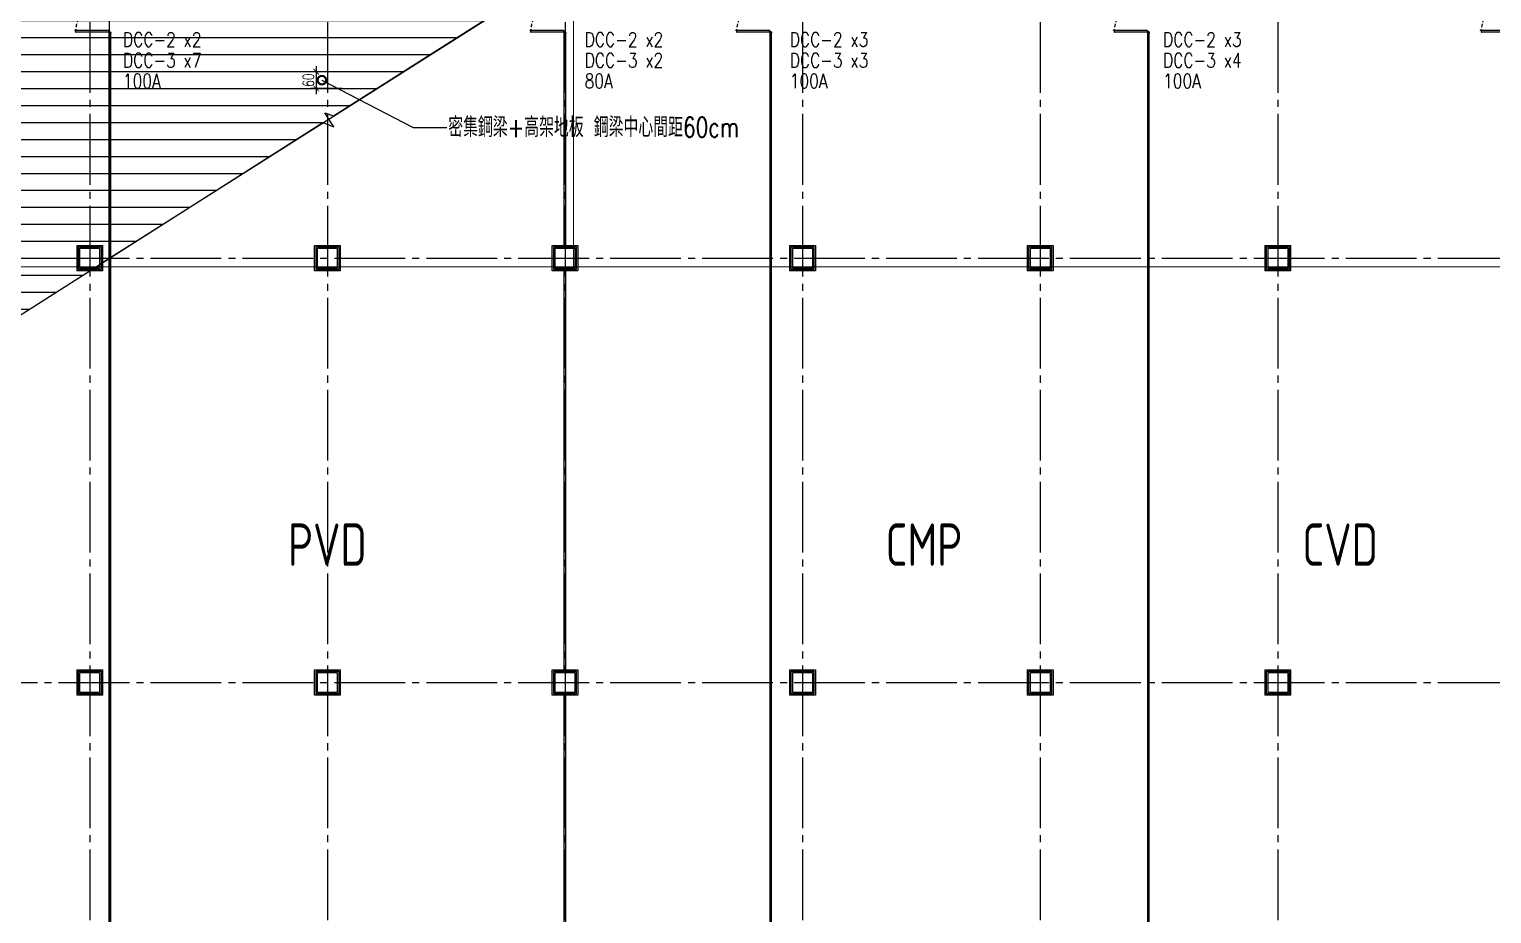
# Model space of a CAD drawing. Extents: x -18489 to 195597, y -1599 to 112111.
# Drawn here: x 2426 to 7596, y 5182 to 8309 of the extents above; entities that cross this region are included whole.
import ezdxf
from ezdxf.enums import TextEntityAlignment as Align

# ---------------------------------------------------------------- set-up
doc = ezdxf.new("R2010")
doc.units = 0
doc.header["$LTSCALE"] = 100
doc.linetypes.add('188K-SM-03-F10-ARCH-PA-Y2257103$0$DASHED', pattern=[19.05, 12.7, -6.35])
doc.linetypes.add('X-S-FAB-L10$0$COL-CEN-LIN', pattern=[3.25, 2.5, -0.25, 0.25, -0.25])
for name, color, linetype in [('188K-SM-03-F10-ARCH-PA-Y2257103$0$K-AREA', 53, 'Continuous'), ('188K-SM-03-F10-ARCH-PA-Y2257103$0$K-AREA-細區', 53, 'Continuous'), ('188K-SM-03-F10-ARCH-PA-Y2257103$0$K-Door', 53, 'Continuous'), ('188K-SM-03-F10-ARCH-PA-Y2257103$0$K-P1S-4.2-單抗', 53, 'Continuous'), ('188K-SM-03-F10-ARCH-PA-Y2257103$0$K-P2D-4.2-雙抗', 53, 'Continuous'), ('188K-SM-03-F10-ARCH-PA-Y2257103$0$K-TXT', 53, 'Continuous'), ('188K-SM-07-F10-MECH-CR PIPE-Y2257103$0$00_閥站分組', 1, 'Continuous'), ('X-S-FAB-L10$0$0-DIM-INT', 8, 'Continuous'), ('X-S-FAB-L10$0$0-DIM-TXT', 8, 'Continuous'), ('X-S-FAB-L10$0$BLOCK', 8, 'Continuous'), ('X-S-FAB-L10$0$CCL', 8, 'X-S-FAB-L10$0$COL-CEN-LIN'), ('X-S-FAB-L10$0$COL-S', 8, 'Continuous'), ('X-S-FAB-L10$0$DIM-SEC', 8, 'Continuous'), ('X-S-FAB-L10$0$PEN4', 8, 'Continuous'), ('X-S-FAB-L10$0$S-FNDN', 8, 'Continuous'), ('X-S-FAB-L10$0$TXT', 8, 'Continuous')]:
    doc.layers.add(name, color=color, linetype=linetype)
doc.styles.add('188K-SM-03-F10-ARCH-PA-Y2257103$0$14P7-XFDP10$0$AA-TXT', font='simplex.shx', dxfattribs={"width": 0.8, "bigfont": 'chineset.shx'})
doc.styles.add('188K-SM-03-F10-ARCH-PA-Y2257103$0$AA-TXT', font='isocp.shx', dxfattribs={"width": 0.8, "bigfont": 'chineset.shx'})
doc.styles.add('188K-SM-07-F10-MECH-CR PIPE-Y2257103$0$XFM1Q20-200k$0$12P7-XCM2P10$0$AA-TXT', font='simplex.shx', dxfattribs={"bigfont": 'china.shx'})
doc.styles.add('X-S-FAB-L10$0$CHINA', font='simplex.shx', dxfattribs={"width": 0.75, "bigfont": 'chineset.shx'})
doc.styles.add('X-S-FAB-L10$0$DimStyUse', font='romans.shx', dxfattribs={"width": 0.7})
doc.styles.add('X-S-FAB-L10$0$Standard', font='', dxfattribs={"width": 0.8})
doc.styles.add('X-S-FAB-L10$0$TG_NOTE_TEXT', font='simplex.shx', dxfattribs={"width": 0.75, "bigfont": 'chineset.shx'})
doc.styles.get('X-S-FAB-L10$0$Standard').set_extended_font_data('Microsoft JhengHei')

# ---------------------------------------------------------------- blocks, each defined once
blk = doc.blocks.new('X-S-FAB-L10$0$FAB2-L05')
at = {"layer": 'X-S-FAB-L10$0$CCL'}
for p, q in [((-23520, 11005), (-23520, 0)), ((-22680, 11005), (-22680, 0)), ((-21840, 11005), (-21840, 0)), ((-21000, 11005), (-21000, 0)), ((-20160, 11005), (-20160, 0)), ((-19320, 11005), (-19320, 0)), ((-26880, 8220), (1210, 8220)), ((-26880, 6720), (1210, 6720))]:
    blk.add_line(p, q, dxfattribs=at)
at = {"layer": 'X-S-FAB-L10$0$COL-S'}
for points in [[(-23555, 8255), (-23485, 8255), (-23485, 8185), (-23555, 8185)], [(-22715, 8255), (-22645, 8255), (-22645, 8185), (-22715, 8185)], [(-21875, 8255), (-21805, 8255), (-21805, 8185), (-21875, 8185)], [(-21035, 8255), (-20965, 8255), (-20965, 8185), (-21035, 8185)], [(-20195, 8255), (-20125, 8255), (-20125, 8185), (-20195, 8185)], [(-19355, 8255), (-19285, 8255), (-19285, 8185), (-19355, 8185)], [(-23555, 6755), (-23485, 6755), (-23485, 6685), (-23555, 6685)], [(-22715, 6755), (-22645, 6755), (-22645, 6685), (-22715, 6685)], [(-21875, 6755), (-21805, 6755), (-21805, 6685), (-21875, 6685)], [(-21035, 6755), (-20965, 6755), (-20965, 6685), (-21035, 6685)], [(-20195, 6755), (-20125, 6755), (-20125, 6685), (-20195, 6685)], [(-19355, 6755), (-19285, 6755), (-19285, 6685), (-19355, 6685)]]:
    blk.add_lwpolyline(points, close=True, dxfattribs=at)
blk = doc.blocks.new('*U224')
blk.add_lwpolyline([(0, 0.5), (23.984, 0.5), (24.291, 0.09), (24.291, 0.3), (24.291, 0.818), (24.533, 0.5, 0.234256), (24.534, 0.5), (48.582, 0.5)], format="xyb")
blk = doc.blocks.new('X-S-FAB-L10$0$_DOTSMALL')
at = {"color": 0, "linetype": 'ByBlock', "const_width": 0.5}
blk.add_lwpolyline([(-0.0625, 0, 1), (0.0625, 0, 1)], format="xyb", close=True, dxfattribs=at)
blk = doc.blocks.new('X-S-FAB-L10$0$_ArchTick')
at = {"color": 0, "linetype": 'ByBlock', "const_width": 0.15}
blk.add_lwpolyline([(-0.5, -0.5), (0.5, 0.5)], dxfattribs=at)
blk = doc.blocks.new('X-S-FAB-L10')
at = {"layer": 'X-S-FAB-L10$0$PEN4'}
h = blk.add_hatch(dxfattribs=at)
h.set_pattern_fill('LINE', color=256, scale=480)
h.set_pattern_definition([(0, (0, 0), (0, 60), [])])
h.paths.add_polyline_path([(1835, 9035), (1835, 8965), (1765, 8965), (1765, 8303), (1845, 8303), (1845, 6950), (2640, 7455.358), (2655.168, 7465), (2688.193, 7487.708), (4298.193, 8507.708), (5125, 9035), (4285, 9035), (3515, 9035), (3515, 8965), (3445, 8965), (3445, 9035), (2675, 9035), (2675, 8965), (2605, 8965), (2605, 9035)])
at = {"layer": 'DefPoints'}
blk.add_lwpolyline([(1835, 9035), (1835, 8965), (1765, 8965), (1765, 8303), (1845, 8303), (1845, 6950), (2640, 7455.358), (2655.168, 7465), (2688.193, 7487.708), (4298.193, 8507.708), (5125, 9035), (4285, 9035), (3515, 9035), (3515, 8965), (3445, 8965), (3445, 9035), (2675, 9035), (2675, 8965), (2605, 8965), (2605, 9035)], close=True, dxfattribs=at)
at = {"layer": 'X-S-FAB-L10$0$0-DIM-INT'}
for p, q in [((3440.731, 8179.507), (3440.731, 8079.504)), ((3527.269, 8159.507), (3420.731, 8159.507)), ((3532.746, 8099.504), (3420.731, 8099.504))]:
    blk.add_line(p, q, dxfattribs=at)
at = {"layer": 'X-S-FAB-L10$0$COL-S'}
for p, q in [((2605, 7535), (2675, 7535)), ((2605, 7465), (2605, 7535)), ((2675, 7535), (2675, 7465)), ((3445, 7535), (3515, 7535)), ((3445, 7465), (3445, 7535)), ((3515, 7535), (3515, 7465)), ((4285, 7535), (4355, 7535)), ((4285, 7465), (4285, 7535)), ((4355, 7535), (4355, 7465)), ((5125, 7535), (5195, 7535)), ((5125, 7465), (5125, 7535)), ((5195, 7535), (5195, 7465)), ((5965, 7535), (6035, 7535)), ((5965, 7465), (5965, 7535)), ((6035, 7535), (6035, 7465)), ((6805, 7535), (6875, 7535)), ((6805, 7465), (6805, 7535)), ((6875, 7535), (6875, 7465)), ((2675, 7465), (2605, 7465)), ((3515, 7465), (3445, 7465)), ((4355, 7465), (4285, 7465)), ((5195, 7465), (5125, 7465)), ((6035, 7465), (5965, 7465)), ((6875, 7465), (6805, 7465)), ((2605, 6035), (2675, 6035)), ((2605, 5965), (2605, 6035)), ((2675, 6035), (2675, 5965)), ((3445, 6035), (3515, 6035)), ((3445, 5965), (3445, 6035)), ((3515, 6035), (3515, 5965)), ((4285, 6035), (4355, 6035)), ((4285, 5965), (4285, 6035)), ((4355, 6035), (4355, 5965)), ((5125, 6035), (5195, 6035)), ((5125, 5965), (5125, 6035)), ((5195, 6035), (5195, 5965)), ((5965, 6035), (6035, 6035)), ((5965, 5965), (5965, 6035)), ((6035, 6035), (6035, 5965)), ((6805, 6035), (6875, 6035)), ((6805, 5965), (6805, 6035)), ((6875, 6035), (6875, 5965)), ((2675, 5965), (2605, 5965)), ((3515, 5965), (3445, 5965)), ((4355, 5965), (4285, 5965)), ((5195, 5965), (5125, 5965)), ((6035, 5965), (5965, 5965)), ((6875, 5965), (6805, 5965))]:
    blk.add_line(p, q, dxfattribs=at)
at = {"layer": 'X-S-FAB-L10$0$S-FNDN', "lineweight": 0, "flags": 128}
for points in [[(11935, 9055), (4350, 9055), (4350, 7470), (9330, 7470), (9330, -55), (11935, -55), (11935, 4530), (11070, 4530), (11070, 5003), (11935, 5003)], [(4350, 7470), (1830, 7470), (1830, 1500), (1812.5, 1500), (1812.5, -55), (9330, -55), (9330, 7470)]]:
    blk.add_lwpolyline(points, close=True, dxfattribs=at)
at = {"layer": 'X-S-FAB-L10$0$TXT', "linetype": 'ByBlock', "lineweight": -2}
blk.add_line((3782.703, 7962.688), (3901.998, 7962.688), dxfattribs=at)
blk.add_lwpolyline([(3460.563, 8129.505), (3782.703, 7962.688)], dxfattribs=at)
at = {"layer": 'X-S-FAB-L10$0$0-DIM-INT', "xscale": 20, "yscale": 20, "zscale": 20}
for p, rotation in [((3440.731, 8159.507), 90), ((3440.731, 8099.504), 270)]:
    blk.add_blockref('X-S-FAB-L10$0$_ArchTick', p, dxfattribs=dict(at, rotation=rotation))
at = {"layer": 'X-S-FAB-L10$0$BLOCK'}
blk.add_blockref('X-S-FAB-L10$0$FAB2-L05', (26160, -720), dxfattribs=at)
at = {"layer": 'X-S-FAB-L10$0$DIM-SEC', "xscale": 79.99999999999999, "yscale": 79.99999999999999, "zscale": 79.99999999999999, "rotation": 32.44292480524702}
blk.add_blockref('*U224', (1866.458, 6916.243), dxfattribs=at)
at = {"layer": 'X-S-FAB-L10$0$TXT', "lineweight": -2, "xscale": 60, "yscale": 60, "zscale": 60, "rotation": 152.6230326617996}
blk.add_blockref('X-S-FAB-L10$0$_DOTSMALL', (3460.563, 8129.505), dxfattribs=at)
at = {"style": 'X-S-FAB-L10$0$TG_NOTE_TEXT', "width": 0.5, "flags": 1}
for p in [(7463.301, 9020), (18268.251, 8649), (11197.77, 4800.167), (16485.801, 4800.167), (25420.27, 2635), (13360, 320.001, 0), (7463.301, -33.333)]:
    blk.add_attdef('WH', text='', height=20, dxfattribs=at).set_placement(p, align=Align.BOTTOM_LEFT)
at = {"width": 0.5}
for style, p in [('X-S-FAB-L10$0$TG_NOTE_TEXT', (7585, 9020)), ('X-S-FAB-L10$0$TG_NOTE_TEXT', (18389.95, 8649)), ('X-S-FAB-L10$0$TG_NOTE_TEXT', (11117.5, 4813.5)), ('X-S-FAB-L10$0$TG_NOTE_TEXT', (16607.5, 4813.5)), ('X-S-FAB-L10$0$TG_NOTE_TEXT', (25350, 2635)), ('X-S-FAB-L10$0$Standard', (13129.375, 325.001, 0)), ('X-S-FAB-L10$0$TG_NOTE_TEXT', (7585, -20))]:
    blk.add_attdef('DESC', text='', height=10, dxfattribs=dict(at, style=style)).set_placement(p, align=Align.BOTTOM_LEFT)
for tag, style, p in [('TYPE', 'X-S-FAB-L10$0$TG_NOTE_TEXT', (7619.286, 9020)), ('NO', 'X-S-FAB-L10$0$TG_NOTE_TEXT', (7650.095, 9020)), ('TYPE', 'X-S-FAB-L10$0$TG_NOTE_TEXT', (18424.236, 8649)), ('NO', 'X-S-FAB-L10$0$TG_NOTE_TEXT', (18455.045, 8649)), ('NO', 'X-S-FAB-L10$0$TG_NOTE_TEXT', (11088.595, 4813.5)), ('TYPE', 'X-S-FAB-L10$0$TG_NOTE_TEXT', (11151.786, 4813.5)), ('TYPE', 'X-S-FAB-L10$0$TG_NOTE_TEXT', (16641.786, 4813.5)), ('NO', 'X-S-FAB-L10$0$TG_NOTE_TEXT', (16672.595, 4813.5)), ('NO', 'X-S-FAB-L10$0$TG_NOTE_TEXT', (25313, 2635)), ('TYPE', 'X-S-FAB-L10$0$TG_NOTE_TEXT', (25350, 2635)), ('NO', 'X-S-FAB-L10$0$Standard', (13100, 320.001, 0)), ('TYPE', 'X-S-FAB-L10$0$Standard', (13129.375, 320.001, 0)), ('TYPE', 'X-S-FAB-L10$0$TG_NOTE_TEXT', (7619.286, -20)), ('NO', 'X-S-FAB-L10$0$TG_NOTE_TEXT', (7650.095, -20))]:
    blk.add_attdef(tag, text='', height=10, dxfattribs=dict(at, style=style)).set_placement(p, align=Align.BOTTOM_RIGHT)
at = {"style": 'X-S-FAB-L10$0$TG_NOTE_TEXT', "width": 0.5, "flags": 1}
for rotation, p in [(180, (43, 7480)), (180, (943, 7480)), (90, (24310, 3717.77)), (270, (17080, 1711.699))]:
    blk.add_attdef('WH', text='', height=20, rotation=rotation, dxfattribs=at).set_placement(p, align=Align.BOTTOM_LEFT)
at = {"width": 0.5}
for rotation, style, p in [(180, 'X-S-FAB-L10$0$Standard', (317.625, 7480)), (180, 'X-S-FAB-L10$0$Standard', (1217.625, 7480)), (90, 'X-S-FAB-L10$0$TG_NOTE_TEXT', (24310, 3647.5)), (270, 'X-S-FAB-L10$0$TG_NOTE_TEXT', (17080, 1605))]:
    blk.add_attdef('DESC', text='', height=10, rotation=rotation, dxfattribs=dict(at, style=style)).set_placement(p, align=Align.BOTTOM_LEFT)
for tag, rotation, style, p in [('TYPE', 180, 'X-S-FAB-L10$0$Standard', (317.625, 7480)), ('NO', 180, 'X-S-FAB-L10$0$Standard', (347, 7480)), ('TYPE', 180, 'X-S-FAB-L10$0$Standard', (1217.625, 7480)), ('NO', 180, 'X-S-FAB-L10$0$Standard', (1247, 7480)), ('TYPE', 90, 'X-S-FAB-L10$0$TG_NOTE_TEXT', (24310, 3647.5)), ('NO', 90, 'X-S-FAB-L10$0$TG_NOTE_TEXT', (24310, 3610.5)), ('TYPE', 270, 'X-S-FAB-L10$0$TG_NOTE_TEXT', (17080, 1605)), ('NO', 270, 'X-S-FAB-L10$0$TG_NOTE_TEXT', (17080, 1573))]:
    blk.add_attdef(tag, text='', height=10, rotation=rotation, dxfattribs=dict(at, style=style)).set_placement(p, align=Align.BOTTOM_RIGHT)
at = {"layer": 'X-S-FAB-L10$0$0-DIM-INT', "insert": (3412.731, 8129.505), "char_height": 40, "attachment_point": 5, "rotation": 90, "style": 'X-S-FAB-L10$0$DimStyUse'}
blk.add_mtext('\\A1;60', dxfattribs=at)
at = {"layer": 'X-S-FAB-L10$0$0-DIM-TXT', "style": 'X-S-FAB-L10$0$CHINA', "width": 0.75}
for p in [(667.414, 7855.1, -2689.4), (22627.353, 6728.814), (25644.722, 6728.814), (24778.787, 5569.051), (1118.252, 4980), (417.801, 4594.623), (23874.84, 4355), (22927.43, 4330.122), (23749.869, 3901.367), (417.801, 3765.236), (1118.252, 3730), (417.801, 3115.79), (536.882, 2227.832), (16908.994, 1782.652), (888.445, 880.466), (16977.43, 750), (18878.841, 750), (25641.221, 553.233), (21364.03, 526.894)]:
    blk.add_attdef('HIG', text='', height=80, dxfattribs=at).set_placement(p, align=Align.MIDDLE_LEFT)
at = {"layer": 'X-S-FAB-L10$0$TXT', "insert": (3907.331, 7998.159), "char_height": 70, "width": 1147.79839, "attachment_point": 1, "line_spacing_factor": 1.2, "style": 'X-S-FAB-L10$0$CHINA'}
blk.add_mtext('密集鋼梁+高架地板 鋼梁中心間距60cm', dxfattribs=at)
blk = doc.blocks.new('188K-SM-07-F10-MECH-CR PIPE-Y2257103')
at = {"layer": '188K-SM-07-F10-MECH-CR PIPE-Y2257103$0$00_閥站分組', "style": '188K-SM-07-F10-MECH-CR PIPE-Y2257103$0$XFM1Q20-200k$0$12P7-XCM2P10$0$AA-TXT', "width": 0.8}
for s, p in [('DCC-2 x2', (2757.312, 8272.877)), ('DCC-2 x2', (4389.467, 8272.877)), ('DCC-2 x3', (5114.354, 8272.877)), ('DCC-2 x3', (6433.941, 8272.877)), ('DCC-3 x7', (2757.312, 8199.675)), ('DCC-3 x2', (4389.467, 8199.675)), ('DCC-3 x3', (5114.354, 8199.675)), ('DCC-3 x4', (6433.941, 8199.675)), ('100A', (2757.312, 8126.473)), ('80A', (4389.467, 8126.473)), ('100A', (5114.354, 8126.473)), ('100A', (6433.941, 8126.473))]:
    blk.add_text(s, height=50, dxfattribs=at).set_placement(p, align=Align.MIDDLE_LEFT)
blk = doc.blocks.new('188K-SM-03-F10-ARCH-PA-Y2257103$0$雙開門-2400×2400')
for p, q in [((225.2, 117.7), (223.8, 117.6)), ((229.2, 117.7), (225.2, 117.7)), ((225.2, 115.5), (229.2, 115.5)), ((229.2, 119), (229.2, 114.1)), ((230, 119), (229.2, 119)), ((229.2, 114.1), (230, 114.1)), ((230, 114.1), (230, 119)), ((0, 2.5), (0, -2.5)), ((0, -1.9), (0, 1.9)), ((0.6, 2.5), (3, 2.5)), ((3, 2.5), (3, 0.2)), ((3, 0.2), (3, 0.2)), ((239.4, 2.5), (237, 2.5)), ((237, 2.5), (237, -0.2)), ((237, -0.2), (237, 0)), ((240, 2.5), (240, -2.5)), ((240, -1.9), (240, 1.9)), ((3, -2.5), (0.6, -2.5)), ((4.7, -1.9), (3, -2.5)), ((3.7, -0.6), (3.9, -0.6)), ((3.9, -0.6), (4, -0.6)), ((4.1, -0.7), (4, -0.7)), ((4, -0.7), (4, -1.5)), ((4, -1.5), (4.6, -1.5)), ((4.5, -0.2), (4.1, -0.2)), ((4.1, -0.7), (4.1, -0.7)), ((4.6, -0.7), (4.5, -0.7)), ((4.5, -0.7), (4.5, -0.7)), ((4.6, -0.6), (4.7, -0.6)), ((4.6, -1.5), (4.6, -0.7)), ((4.7, -0.6), (4.8, -0.6)), ((5, -0.8), (5, -1.5)), ((235, -0.8), (235, -1.5)), ((235.3, -0.6), (235.2, -0.6)), ((235.4, -0.6), (235.3, -0.6)), ((235.3, -1.9), (237, -2.5)), ((235.4, -1.5), (235.4, -0.7)), ((235.4, -0.7), (235.5, -0.7)), ((236, -1.5), (235.4, -1.5)), ((235.5, -0.2), (235.9, -0.2)), ((235.5, -0.7), (235.5, -0.7)), ((235.9, -0.7), (235.9, -0.7)), ((235.9, -0.7), (236, -0.7)), ((236.1, -0.6), (236, -0.6)), ((236, -0.7), (236, -1.5)), ((236.3, -0.6), (236.1, -0.6)), ((237, -2.5), (239.4, -2.5))]:
    blk.add_line(p, q)
for points in [[(10.9, 121.6), (10.9, 123.4), (10.9, 121.6), (4.3, 121.6), (4.3, 121.5), (4.7, 121.5), (4.7, 120.4, 0.414214), (4.8, 120.3), (5, 120.3), (5, 120.4), (4.9, 120.4), (4.9, 121.4), (5, 121.4), (5, 4.1), (4.9, 4.1), (4.9, 5.1), (5, 5.1), (5, 5.2), (4.8, 5.2, 0.414214), (4.7, 5.1), (4.7, 4, 0.414214), (4.8, 3.8), (10.2, 3.8, 0.414214), (10.3, 4), (10.3, 5.1, 0.414214), (10.2, 5.2), (10, 5.2), (10, 5.1), (10.1, 5.1), (10.1, 4.1), (10, 4.1), (10, 121.4), (10.1, 121.4), (10.1, 120.4), (10, 120.4), (10, 120.3), (10.2, 120.3, 0.414214), (10.3, 120.4), (10.3, 121.4), (11.1, 121.4, 0.414214), (11.1, 121.4), (11.1, 123.6, 0.414214), (11.1, 123.7), (10.3, 123.7), (10.3, 123.4), (10.9, 123.4)], [(235.9, 121.6), (235.9, 123.4), (235.9, 121.6), (229.3, 121.6), (229.3, 121.5), (229.7, 121.5), (229.7, 120.4, 0.414214), (229.8, 120.3), (230, 120.3), (230, 120.4), (229.9, 120.4), (229.9, 121.4), (230, 121.4), (230, 4.1), (229.9, 4.1), (229.9, 5.1), (230, 5.1), (230, 5.2), (229.8, 5.2, 0.414214), (229.7, 5.1), (229.7, 4, 0.414214), (229.8, 3.8), (235.2, 3.8, 0.414214), (235.3, 4), (235.3, 5.1, 0.414214), (235.2, 5.2), (235, 5.2), (235, 5.1), (235.1, 5.1), (235.1, 4.1), (235, 4.1), (235, 121.4), (235.1, 121.4), (235.1, 120.4), (235, 120.4), (235, 120.3), (235.2, 120.3, 0.414214), (235.3, 120.4), (235.3, 121.4), (236.1, 121.4, 0.414214), (236.1, 121.4), (236.1, 123.6, 0.414214), (236.1, 123.7), (235.3, 123.7), (235.3, 123.4), (235.9, 123.4)], [(235.8, 117.7), (239.8, 117.7), (241.2, 117.6, -0.327495), (242, 116.9, -0.089847), (242.2, 106.2, -1.144881), (240.3, 106.6, 0.137079), (240.3, 114.9, 0.349357), (239.8, 115.5), (235.8, 115.5)]]:
    blk.add_lwpolyline(points, format="xyb")
blk.add_lwpolyline([(235, 114.1), (235, 119), (235.8, 119), (235.8, 114.1)], close=True)
at = {"ltscale": 500}
for points in [[(3.3, 0.3), (3.3, 3.1), (3, 3.1), (3, 0.3)], [(8.5, 3.8), (4, 3.8), (4, 4.1), (8.5, 4.1)], [(231.5, 3.8), (236, 3.8), (236, 4.1), (231.5, 4.1)], [(236.7, -0.1), (236.7, 3.1), (237, 3.1), (237, -0.1)]]:
    blk.add_lwpolyline(points, close=True, dxfattribs=at)
at = {"linetype": '188K-SM-03-F10-ARCH-PA-Y2257103$0$DASHED', "ltscale": 0.01}
for centre, start, end in [((3.5, 5.1), 0, 85.9993), ((236.5, 5.1), 94.0007, 180)]:
    blk.add_arc(centre, 116.5, start, end, dxfattribs=at)
for centre, radius, start, end in [((0.6, 1.9), 0.598, 90, 180), ((3.9, 0.2), 0.855, 178.2453, 256.7344), ((236.3, 0), 0.659, 270, 360), ((239.4, 1.9), 0.598, 0, 90), ((0.6, -1.9), 0.598, 180, 270), ((4.3, -0.6), 0.427, 111.7868, 180), ((4, -0.7), 0.11, 360, 90), ((4.3, -0.6), 0.427, 0, 68.2132), ((4.6, -0.7), 0.11, 90, 180), ((4.5, -1.5), 0.5, 288.9704, 0), ((4.8, -0.8), 0.2, 0, 90), ((235.2, -0.8), 0.2, 90, 180), ((235.5, -1.5), 0.5, 180, 251.0296), ((235.7, -0.6), 0.427, 111.7868, 180), ((235.4, -0.7), 0.11, 360, 90), ((235.7, -0.6), 0.427, 0, 68.2132), ((236, -0.7), 0.11, 90, 180), ((239.4, -1.9), 0.598, 270, 360)]:
    blk.add_arc(centre, radius, start, end)
for centre, major_axis, start_param, end_param in [((252.5, 110.9), (-21.3, 21.3), 0.585307, 0.943734), ((223.8, 106.3), (-0.707, 0.707), 0.872811, 4.284184), ((223.9, 116.7), (0.624, 0.624), 0.866962, 2.13291), ((239.6, 110.8), (-10.9, 10.9), 0.51383, 1.058752), ((225.3, 114.9), (-0.417, 0.417), -0.669314, 0.675093)]:
    blk.add_ellipse(centre, major_axis=major_axis, ratio=1, start_param=start_param, end_param=end_param)
at = {"ltscale": 500, "extrusion": (0, 0, -1)}
blk.add_ellipse((3.5, 3.6), major_axis=(0.495, 0.495), ratio=1, start_param=3.926991, end_param=10.210176, dxfattribs=at)
at = {"ltscale": 500}
blk.add_ellipse((236.5, 3.6), major_axis=(-0.495, 0.495), ratio=1, start_param=3.926991, end_param=10.210176, dxfattribs=at)
at = {"color": 8, "style": '188K-SM-03-F10-ARCH-PA-Y2257103$0$14P7-XFDP10$0$AA-TXT', "width": 0.8}
blk.add_text('2400x2400', height=12, dxfattribs=at).set_placement((120, -13.5), align=Align.MIDDLE_CENTER)
blk = doc.blocks.new('188K-SM-03-F10-ARCH-PA-Y2257103')
at = {"layer": '188K-SM-03-F10-ARCH-PA-Y2257103$0$K-AREA', "color": 1, "const_width": 3}
for points in [[(2595, 7545), (2685, 7545), (2685, 7455), (2595, 7455)], [(3435, 7545), (3525, 7545), (3525, 7455), (3435, 7455)], [(4275, 7545), (4365, 7545), (4365, 7455), (4275, 7455)], [(5115, 7545), (5205, 7545), (5205, 7455), (5115, 7455)], [(5955, 7545), (6045, 7545), (6045, 7455), (5955, 7455)], [(6795, 7545), (6885, 7545), (6885, 7455), (6795, 7455)], [(2595, 6045), (2685, 6045), (2685, 5955), (2595, 5955)], [(3435, 6045), (3525, 6045), (3525, 5955), (3435, 5955)], [(4275, 6045), (4365, 6045), (4365, 5955), (4275, 5955)], [(5115, 6045), (5205, 6045), (5205, 5955), (5115, 5955)], [(5955, 6045), (6045, 6045), (6045, 5955), (5955, 5955)], [(6795, 6045), (6885, 6045), (6885, 5955), (6795, 5955)]]:
    blk.add_lwpolyline(points, close=True, dxfattribs=at)
at = {"layer": '188K-SM-03-F10-ARCH-PA-Y2257103$0$K-AREA-細區', "const_width": 5, "elevation": 0}
blk.add_lwpolyline([(1775, 8630), (2591.8, 8630), (2591.8, 8545), (2681.8, 8545), (2681.8, 8630), (2709, 8630), (2709, 3479.7), (1855, 3479.7), (1855, 8313), (1775, 8313), (1775, 8630)], dxfattribs=at)
at = {"layer": '188K-SM-03-F10-ARCH-PA-Y2257103$0$K-AREA-細區', "const_width": 1}
for points in [[(2595, 7545), (2685, 7545), (2685, 7455), (2595, 7455)], [(3435, 7545), (3525, 7545), (3525, 7455), (3435, 7455)], [(4275, 7545), (4365, 7545), (4365, 7455), (4275, 7455)], [(5115, 7545), (5205, 7545), (5205, 7455), (5115, 7455)], [(5955, 7545), (6045, 7545), (6045, 7455), (5955, 7455)], [(6795, 7545), (6885, 7545), (6885, 7455), (6795, 7455)], [(2595, 6045), (2685, 6045), (2685, 5955), (2595, 5955)], [(3435, 6045), (3525, 6045), (3525, 5955), (3435, 5955)], [(4275, 6045), (4365, 6045), (4365, 5955), (4275, 5955)], [(5115, 6045), (5205, 6045), (5205, 5955), (5115, 5955)], [(5955, 6045), (6045, 6045), (6045, 5955), (5955, 5955)], [(6795, 6045), (6885, 6045), (6885, 5955), (6795, 5955)]]:
    blk.add_lwpolyline(points, close=True, dxfattribs=at)
at = {"layer": '188K-SM-03-F10-ARCH-PA-Y2257103$0$K-P1S-4.2-單抗'}
for points in [[(2595, 7545), (2685, 7545), (2685, 7455), (2595, 7455)], [(2600, 7540), (2680, 7540), (2680, 7460), (2600, 7460)], [(3435, 7545), (3525, 7545), (3525, 7455), (3435, 7455)], [(3440, 7540), (3520, 7540), (3520, 7460), (3440, 7460)], [(4275, 7545), (4365, 7545), (4365, 7455), (4275, 7455)], [(4280, 7540), (4360, 7540), (4360, 7460), (4280, 7460)], [(5115, 7545), (5205, 7545), (5205, 7455), (5115, 7455)], [(5120, 7540), (5200, 7540), (5200, 7460), (5120, 7460)], [(5955, 7545), (6045, 7545), (6045, 7455), (5955, 7455)], [(5960, 7540), (6040, 7540), (6040, 7460), (5960, 7460)], [(6795, 7545), (6885, 7545), (6885, 7455), (6795, 7455)], [(6800, 7540), (6880, 7540), (6880, 7460), (6800, 7460)], [(2595, 6045), (2685, 6045), (2685, 5955), (2595, 5955)], [(2600, 6040), (2680, 6040), (2680, 5960), (2600, 5960)], [(3435, 6045), (3525, 6045), (3525, 5955), (3435, 5955)], [(3440, 6040), (3520, 6040), (3520, 5960), (3440, 5960)], [(4275, 6045), (4365, 6045), (4365, 5955), (4275, 5955)], [(4280, 6040), (4360, 6040), (4360, 5960), (4280, 5960)], [(5115, 6045), (5205, 6045), (5205, 5955), (5115, 5955)], [(5120, 6040), (5200, 6040), (5200, 5960), (5120, 5960)], [(5955, 6045), (6045, 6045), (6045, 5955), (5955, 5955)], [(5960, 6040), (6040, 6040), (6040, 5960), (5960, 5960)], [(6795, 6045), (6885, 6045), (6885, 5955), (6795, 5955)], [(6800, 6040), (6880, 6040), (6880, 5960), (6800, 5960)]]:
    blk.add_lwpolyline(points, close=True, dxfattribs=at)
at = {"layer": '188K-SM-03-F10-ARCH-PA-Y2257103$0$K-P2D-4.2-雙抗'}
for p, q in [((2709, 3474.7), (2709, 8295)), ((2714, 3474.7), (2714, 8295)), ((4317.5, 7545), (4317.5, 8295)), ((4317.5, 7545), (4317.5, 8295)), ((4317.5, 7545), (4317.5, 8295)), ((4322.5, 7545), (4322.5, 8295)), ((4322.5, 7545), (4322.5, 8295)), ((4322.5, 7545), (4322.5, 8295)), ((5045, 2106), (5045, 8295)), ((5045, 2106), (5045, 8295)), ((5045, 2106), (5045, 8295)), ((5050, 2106), (5050, 8295)), ((5050, 2106), (5050, 8295)), ((5050, 2106), (5050, 8295)), ((6380, 2106), (6380, 8295)), ((6380, 2106), (6380, 8295)), ((6380, 2106), (6380, 8295)), ((6385, 2106), (6385, 8295)), ((6385, 2106), (6385, 8295)), ((6385, 2106), (6385, 8295)), ((4317.5, 6045), (4317.5, 7455)), ((4317.5, 6045), (4317.5, 7455)), ((4317.5, 6045), (4317.5, 7455)), ((4322.5, 6045), (4322.5, 7455)), ((4322.5, 6045), (4322.5, 7455)), ((4322.5, 6045), (4322.5, 7455)), ((4317.5, 4545), (4317.5, 5955)), ((4317.5, 4545), (4317.5, 5955)), ((4317.5, 4545), (4317.5, 5955)), ((4322.5, 4545), (4322.5, 5955)), ((4322.5, 4545), (4322.5, 5955)), ((4322.5, 4545), (4322.5, 5955))]:
    blk.add_line(p, q, dxfattribs=at)
at = {"layer": '188K-SM-03-F10-ARCH-PA-Y2257103$0$K-Door', "rotation": 89.99999999999999}
for p in [(2711.5, 8295), (4320, 8295), (5047.5, 8295), (6382.5, 8295), (7680, 8295)]:
    blk.add_blockref('188K-SM-03-F10-ARCH-PA-Y2257103$0$雙開門-2400×2400', p, dxfattribs=at)
at = {"layer": '188K-SM-03-F10-ARCH-PA-Y2257103$0$K-TXT', "style": '188K-SM-03-F10-ARCH-PA-Y2257103$0$AA-TXT', "width": 0.8}
for s, p in [('PVD', (3480, 6487.5)), ('CMP', (5588.7, 6487.5)), ('CVD', (7059.9, 6487.5))]:
    blk.add_text(s, height=150, dxfattribs=at).set_placement(p, align=Align.MIDDLE_CENTER)

msp = doc.modelspace()

# ---------------------------------------------------------------- block references
msp.add_blockref('X-S-FAB-L10', (0, 0))

# ---------------------------------------------------------------- next in the draw order: block references
msp.add_blockref('188K-SM-07-F10-MECH-CR PIPE-Y2257103', (0, 0))

# ---------------------------------------------------------------- next in the draw order: block references
msp.add_blockref('188K-SM-03-F10-ARCH-PA-Y2257103', (0, 0))

doc.saveas('drawing.dxf')
